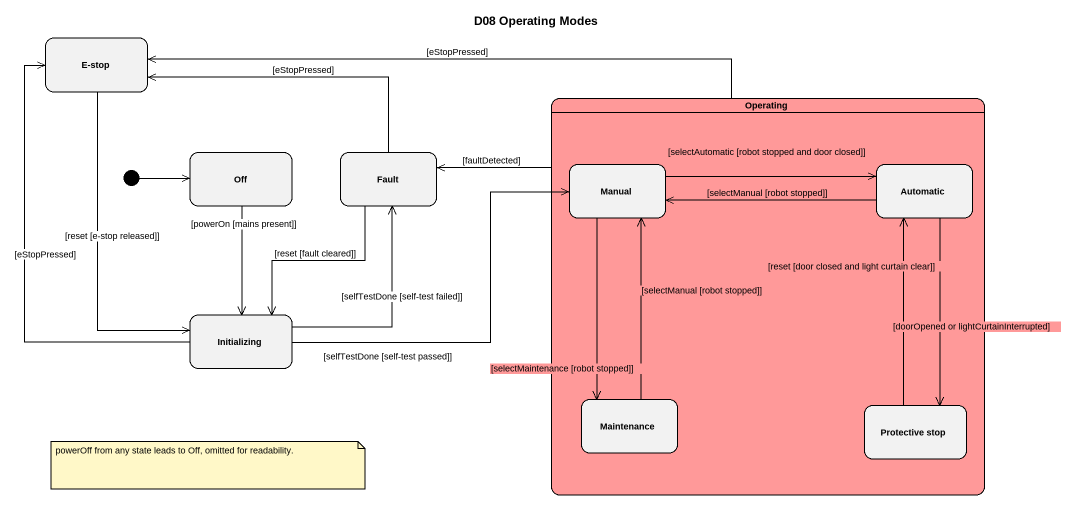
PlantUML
@startuml
title D08 Operating Modes
hide empty description
state "E-stop" as E_stop
state Operating #FF9999 {
  state Manual
  state Automatic
  state Maintenance
  state "Protective stop" as Protective_stop
}
state Off
state Fault
state Initializing
[*] -right-> Off
E_stop --> Initializing : [reset [e-stop released]]
Operating -left-> E_stop : [eStopPressed]
Operating -left-> Fault : [faultDetected]
Off --> Initializing : [powerOn [mains present]]
Fault -left-> E_stop : [eStopPressed]
Fault --> Initializing : [reset [fault cleared]]
Manual -right-> Automatic : [selectAutomatic [robot stopped and door closed]]
Manual --> Maintenance : [selectMaintenance [robot stopped]]
Automatic -left-> Manual : [selectManual [robot stopped]]
Automatic --> Protective_stop : [doorOpened or lightCurtainInterrupted]
Initializing -up-> E_stop : [eStopPressed]
Initializing -up-> Fault : [selfTestDone [self-test failed]]
Initializing -right-> Manual : [selfTestDone [self-test passed]]
Maintenance -up-> Manual : [selectManual [robot stopped]]
Protective_stop -up-> Automatic : [reset [door closed and light curtain clear]]
note as N1
  powerOff from any state leads to Off, omitted for readability.
end note
@enduml
